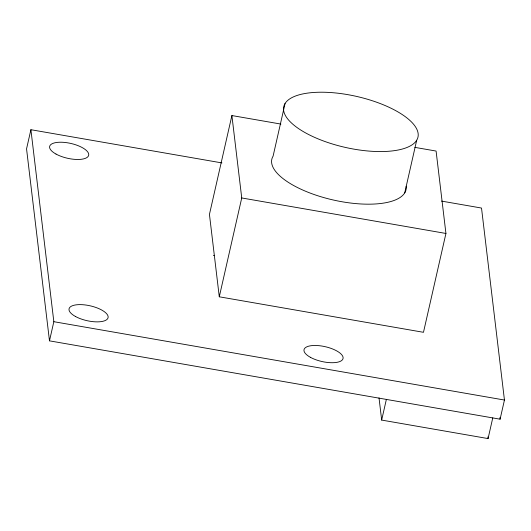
<?xml version="1.0" encoding="UTF-8"?>
<svg xmlns="http://www.w3.org/2000/svg" width="531" height="531" viewBox="0 0 531 531"><rect width="100%" height="100%" fill="white"/><g stroke="black" fill="none" stroke-linecap="round" stroke-linejoin="round"><path stroke-width="0.8" d="M221.925 162.917L30.904 129.71L26.55 148.859L49.483 340.849L500.096 419.191L504.45 400.042L481.517 208.052L441.52 201.096M49.483 340.849L53.837 321.693L30.904 129.71M280.906 124.075L231.894 115.552L209.44 214.398L219.283 296.802L423.479 332.306L445.934 233.461L436.09 151.056L414.857 147.366M219.283 296.802L241.738 197.957L231.894 115.552M285.047 103.538L273.093 156.154A68.811 26.112 12.8 0 0 333.368 200.021A68.811 26.112 12.8 0 0 406.188 186.202M404.735 192.866L416.689 140.25A68.811 26.112 12.8 0 0 330.315 92.52A68.811 26.112 12.8 0 0 305.604 132.909A68.811 26.112 12.8 0 0 416.689 140.25M492.768 417.884L488.069 438.579L381.676 420.081L386.376 399.385M241.738 197.957L445.934 233.461M213.409 255.438L214.358 255.603M53.837 321.693L504.45 400.042M499.903 417.565L500.096 419.191M487.87 436.933L488.069 438.579M379.021 397.878L381.676 420.081M310.37 357.297A20.005 7.593 12.8 0 0 342.674 359.434A20.005 7.593 12.8 0 0 317.558 345.555A20.005 7.593 12.8 0 0 310.37 357.297M75.402 316.443A20.005 7.593 12.8 0 0 107.707 318.58A20.005 7.593 12.8 0 0 82.584 304.701A20.005 7.593 12.8 0 0 75.402 316.443M56.007 154.056A20.005 7.593 12.8 0 0 88.305 156.187A20.005 7.593 12.8 0 0 63.189 142.308A20.005 7.593 12.8 0 0 56.007 154.056"/></g></svg>
